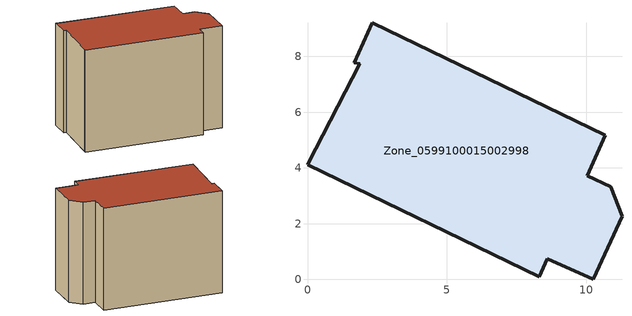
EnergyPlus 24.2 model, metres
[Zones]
Zone_0599100015002998
 floor ground (C_G): 10.69,5.17 10.03,3.72 10.89,3.33 11.29,2.27 10.25,0 8.61,0.73 8.32,0.1 0,4.11 0.03,4.17 1.87,7.73 1.67,7.78 2.33,9.21 z0.74
 wall outside (C_F): 10.03,3.72 10.69,5.17 2.33,9.21 1.67,7.78 1.87,7.73 0.03,4.17 0,4.11 8.32,0.1 8.61,0.73 10.25,0 11.29,2.27 10.89,3.33 10.03,3.72 z0.74:8.73
 roof outside (C_R): 1.67,7.78 1.87,7.73 0.03,4.17 0,4.11 8.32,0.1 8.61,0.73 10.25,0 11.29,2.27 10.89,3.33 10.03,3.72 10.69,5.17 2.33,9.21 z8.73
[BUILDING]
Pand.0599100015002998: North Axis=0; Terrain=City; Loads Convergence Tolerance Value=0.04; Temperature Convergence Tolerance Value=0.4; Solar Distribution=FullExterior; Maximum Number of Warmup Days=25; Minimum Number of Warmup Days=1
[Site:Location]
Rotterdam.The.Hague.AP_ZH_NLD Design_Conditions: Latitude=51.96; Longitude=4.45; Time Zone=1; Elevation=-4.5
[SITE:GROUNDTEMPERATURE:BUILDINGSURFACE]
18, 18, 18, 18, 18, 18, 18, 18, 18, 18, 18, 18
[MATERIAL] Thermal Absorptance=0.9; Solar Absorptance=0.7; Visible Absorptance=0.7
Name | Roughness | Thickness | Conductivity | Density | Specific Heat
G.TI.1965-1974 | MediumSmooth | 0.15 | 0.882353 | 540 | 1210
F.TI.1965-1974 | Rough | 0.3 | 0.697674 | 1920 | 840
R.TI.1965-1974 | MediumRough | 0.2 | 0.232558 | 1500 | 1000
[CONSTRUCTION]
C_G: G.TI.1965-1974
C_F: F.TI.1965-1974
C_R: R.TI.1965-1974
[ZONE]
Zone_0599100015002998: Type=1; Multiplier=1; Ceiling Height=Autocalculate; Volume=Autocalculate; Floor Area=autocalculate; Part of Total Floor Area=Yes
[ZONEINFILTRATION:DESIGNFLOWRATE]
Infil_Zone_0599100015002998: Zone or ZoneList or Space or SpaceList=Zone_0599100015002998; Schedule=AlwaysOn; Design Flow Rate Calculation Method=Flow/Area; Flow Rate per Floor Area=0.003; Constant Term Coefficient=1; Temperature Term Coefficient=0; Velocity Term Coefficient=0; Velocity Squared Term Coefficient=0
[HVACTEMPLATE:ZONE:IDEALLOADSAIRSYSTEM]
Zone_0599100015002998: Maximum Heating Supply Air Temperature=50; Minimum Cooling Supply Air Temperature=13; Maximum Heating Supply Air Humidity Ratio=0.0156; Minimum Cooling Supply Air Humidity Ratio=0.0077; Heating Limit=NoLimit; Cooling Limit=NoLimit; Dehumidification Control Type=ConstantSensibleHeatRatio; Cooling Sensible Heat Ratio=0.7; Dehumidification Setpoint=60; Humidification Control Type=None; Humidification Setpoint=30; Outdoor Air Method=None; Outdoor Air Flow Rate per Person=0.00944; Outdoor Air Flow Rate per Zone Floor Area=0; Outdoor Air Flow Rate per Zone=0; Demand Controlled Ventilation Type=None; Outdoor Air Economizer Type=NoEconomizer; Heat Recovery Type=None; Sensible Heat Recovery Effectiveness=0.7; Latent Heat Recovery Effectiveness=0.65
[ZONECONTROL:THERMOSTAT]
ThermostatControl_Zone_0599100015002998: Zone or ZoneList=Zone_0599100015002998; Control Type Schedule=DualSetpointControlType; Control 1=Thermostat_Zone_0599100015002998; Temperature Difference Between Cutout And Setpoint=0
[THERMOSTATSETPOINT:DUALSETPOINT]
Thermostat_Zone_0599100015002998: Heating Setpoint Temperature Schedule=HeatingSetpoint_Zone_0599100015002998; Cooling Setpoint Temperature Schedule=CoolingSetpoint_Zone_0599100015002998
[SCHEDULE:COMPACT]
HeatingSetpoint_Zone_0599100015002998: Through: 12/31, For: AllDays, Until: 24:00, 21
CoolingSetpoint_Zone_0599100015002998: Through: 12/31, For: AllDays, Until: 24:00, 24
DualSetpointControlType: Through: 12/31, For: AllDays, Until: 24:00, 4
AlwaysOn: Through: 12/31, For: AllDays, Until: 24:00, 1
